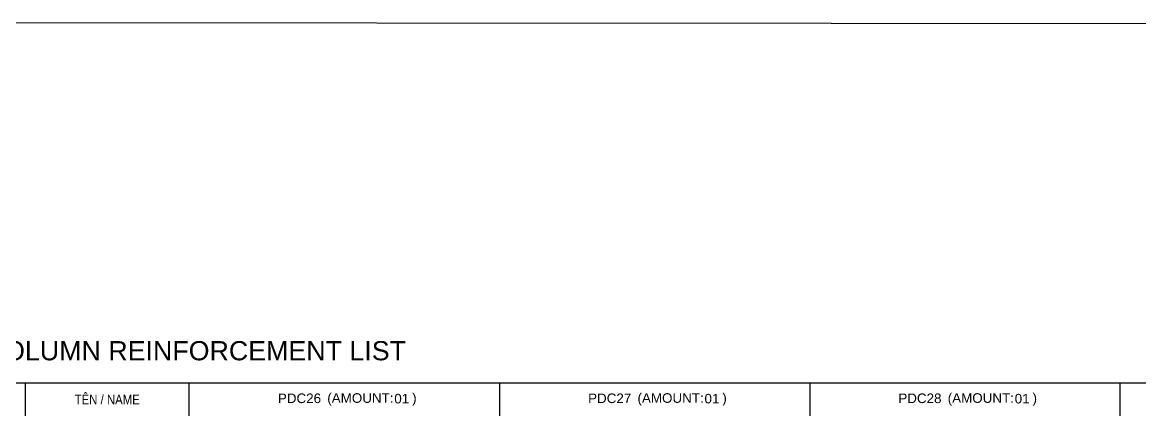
# Model space of a CAD drawing. Header units: millimetres. Extents: x 49323 to 538172, y -39336 to 181761.
# Drawn here: x 481021 to 489759, y 103858 to 106889 of the extents above; entities that cross this region are included whole.
import ezdxf
from ezdxf.enums import TextEntityAlignment as Align

# ---------------------------------------------------------------- set-up
doc = ezdxf.new("R2010")
doc.units = ezdxf.units.MM
for name, color, linetype in [('A-ANNO-LEAD', 4, 'Continuous'), ('TIT1', 3, 'Continuous'), ('TXT', 3, 'Continuous')]:
    doc.layers.add(name, color=color, linetype=linetype)
doc.layers.add('NDC_S_DIM', color=1, linetype='Continuous', lineweight=15)
doc.styles.add('ARIAL', font='arial.ttf', dxfattribs={"width": 0.8})
doc.styles.add('NDC_ARIAL', font='arial.ttf', dxfattribs={"width": 0.85})

# ---------------------------------------------------------------- blocks, each defined once
blk = doc.blocks.new('DÁDAS')
at = {"layer": 'TIT1', "color": 2, "style": 'NDC_ARIAL'}
blk.add_text('(AMOUNT:     )', height=75, dxfattribs=at).set_placement((-42061.2, 55767.2), align=Align.MIDDLE)

msp = doc.modelspace()

# ---------------------------------------------------------------- linework, layer by layer
at = {"layer": 'A-ANNO-LEAD'}
msp.add_lwpolyline([(473121.9, 90268.9), (494456.8, 90255.8), (494456.8, 106875.8), (473121.9, 106888.9)], close=True, dxfattribs=at)
at = {"layer": 'TIT1', "color": 2}
msp.add_line((480414.7, 104066.6), (494456.8, 104066.6), dxfattribs=at)
at = {"layer": 'TIT1'}
for p, q in [((481042.4, 104066.6), (481042.4, 94742.6)), ((482326.4, 94742.6), (482326.4, 104066.6)), ((484752.5, 104066.6), (484752.5, 94742.6)), ((487178.5, 104066.6), (487178.5, 94742.6)), ((489604.6, 104066.6), (489604.6, 94742.6))]:
    msp.add_line(p, q, dxfattribs=at)

# ---------------------------------------------------------------- block references
at = {"layer": 'NDC_S_DIM'}
for p in [(525816, 48172.2), (528242.1, 48172.2), (530668.2, 48172.2)]:
    msp.add_blockref('DÁDAS', p, dxfattribs=at)

# ---------------------------------------------------------------- texts
at = {"layer": 'TIT1', "style": 'NDC_ARIAL', "width": 0.85}
msp.add_text('TÊN / NAME', height=75, dxfattribs=at).set_placement((481684.5, 103946.6), align=Align.MIDDLE)
at = {"layer": 'TIT1', "color": 2, "style": 'NDC_ARIAL'}
for s, p in [('PDC26', (483188.1, 103946.6)), ('01', (483987.9, 103943.9)), ('PDC27', (485614.2, 103946.6)), ('01', (486414, 103943.9)), ('PDC28', (488040.3, 103946.6)), ('01', (488840.1, 103943.9))]:
    msp.add_text(s, height=75, dxfattribs=at).set_placement(p, align=Align.MIDDLE)
at = {"layer": 'TXT', "color": 3, "style": 'ARIAL'}
msp.add_text('COLUMN REINFORCEMENT LIST', height=150, dxfattribs=at).set_placement((480726.8, 104244))

doc.saveas('drawing.dxf')
